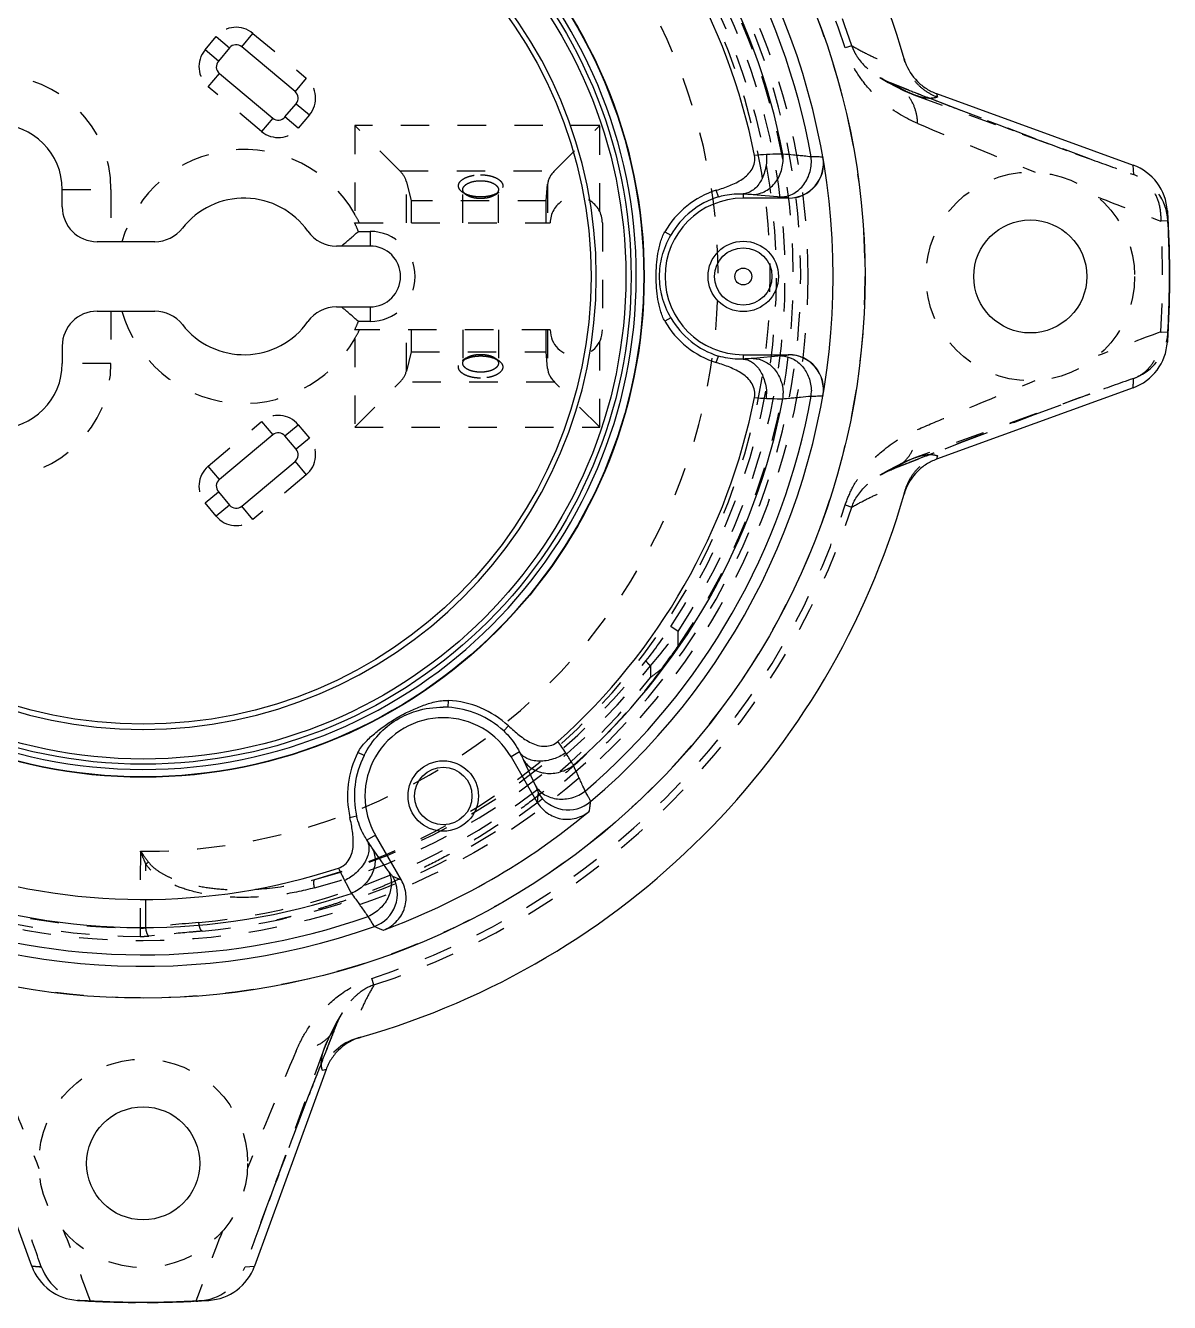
# Model space of a CAD drawing. Header units: millimetres. Extents: x 97 to 1722, y -6063 to 1553.
# Drawn here: x 584.8 to 650.6, y 18.3 to 91.7 of the extents above; entities that cross this region are included whole.
import ezdxf

# ---------------------------------------------------------------- set-up
doc = ezdxf.new("R2010")
doc.units = ezdxf.units.MM
doc.header["$LTSCALE"] = 16.335
doc.linetypes.add('HIDDEN', pattern=[0.2, 0.1, -0.1])
doc.layers.get('0').update_dxf_attribs({"linetype": 'CONTINUOUS'})
doc.layers.add('DEFAULT_2', color=8, linetype='HIDDEN')

msp = doc.modelspace()

# ---------------------------------------------------------------- linework, layer by layer
at = {"color": 7, "linetype": 'Continuous'}
for p, q in [((596.575, 90.456), (595.932, 89.69)), ((600.344, 87.946), (597.28, 90.518)), ((635.359, 89.811), (635.357, 89.818)), ((595.994, 88.985), (599.058, 86.414)), ((637.216, 87.823), (648.523, 83.707)), ((599.763, 86.476), (600.405, 87.242)), ((630.688, 84.152), (630.694, 84.147)), ((586.961, 81.307), (586.961, 82.307)), ((624.68, 81.882), (624.561, 82.261)), ((626.111, 82.059), (626.111, 81.807)), ((628.727, 81.807), (626.111, 81.807)), ((626.686, 82.022), (628.306, 81.88)), ((628.721, 81.811), (628.727, 81.807)), ((592.288, 79.307), (588.961, 79.307)), ((621.603, 79.881), (621.948, 79.684)), ((604.661, 79.057), (602.72, 79.057)), ((650.609, 77.744), (650.609, 76.872)), ((588.961, 75.307), (592.288, 75.307)), ((602.72, 75.557), (604.661, 75.557)), ((621.948, 74.93), (621.603, 74.733)), ((586.961, 73.307), (586.961, 72.307)), ((624.561, 72.353), (624.68, 72.732)), ((626.111, 72.807), (628.727, 72.807)), ((626.111, 72.807), (626.111, 72.555)), ((628.306, 72.734), (626.686, 72.592)), ((628.727, 72.807), (628.721, 72.803)), ((648.522, 70.906), (637.216, 66.791)), ((630.694, 70.466), (630.688, 70.462)), ((599.058, 68.199), (595.994, 65.628)), ((600.405, 67.372), (599.763, 68.138)), ((597.28, 64.096), (600.344, 66.667)), ((595.932, 64.924), (596.575, 64.158)), ((635.357, 64.797), (635.358, 64.799)), ((609.147, 52.927), (609.126, 52.53)), ((612.338, 51.172), (612.608, 51.463)), ((613.246, 49.961), (612.758, 49.679)), ((604.311, 49.75), (603.957, 49.931)), ((612.758, 49.679), (614.251, 47.093)), ((613.473, 49.499), (614.162, 48.022)), ((614.311, 47.627), (614.252, 47.091)), ((603.494, 46.201), (603.882, 46.29)), ((604.964, 45.179), (604.476, 44.897)), ((606.457, 42.593), (604.964, 45.179)), ((605.697, 43.134), (604.762, 44.47)), ((606.458, 42.591), (605.965, 42.808)), ((604.116, 33.559), (604.121, 33.561)), ((585.21, 20.396), (581.095, 31.702)), ((602.127, 31.702), (598.012, 20.395)), ((592.048, 18.308), (591.176, 18.308))]:
    msp.add_line(p, q, dxfattribs=at)
for centre, radius in [((591.611, 77.307), 41.5), ((591.611, 77.307), 28.8), ((591.611, 77.307), 28.775), ((591.611, 77.307), 28.05), ((591.611, 77.307), 27.75), ((591.611, 77.307), 25.75), ((642.611, 77.307), 3.25), ((626.111, 77.307), 2.025), ((626.111, 77.307), 1.65), ((626.111, 77.307), 0.485), ((608.861, 47.429), 2.025), ((608.861, 47.429), 1.65), ((591.611, 26.307), 3.25)]:
    msp.add_circle(centre, radius, dxfattribs=at)
for centre, radius, start, end in [((591.611, 77.307), 45.5, 15.95919, 74.04081), ((591.611, 77.307), 39.672, 70.42217, 169.57783), ((591.611, 77.307), 39.672, 310.42217, 49.57783), ((591.611, 77.307), 39.011, 10.15074, 49.35791), ((591.611, 77.307), 28.35, 90, 89.94916), ((591.611, 77.307), 37.443, 10.83388, 48.65201), ((591.611, 77.307), 35.826, 11.20805, 48.26861), ((591.611, 77.307), 26.05, 270, 269.94467), ((596.958, 90.135), 0.5, 50, 140), ((596.315, 89.369), 0.5, 140, 230), ((638.136, 90.613), 2.89, 195.97502, 199.90011), ((600.022, 87.563), 0.5, 320, 50), ((583.211, 82.307), 3.75, 0, 180), ((599.38, 86.797), 0.5, 230, 320), ((628.006, 70.815), 13.513, 92.37556, 95.31765), ((628.712, 83.815), 2.005, 270.28474, 9.67769), ((628.729, 83.802), 1.995, 269.9283, 9.96321), ((647.496, 80.889), 3, 3.65939, 69.98498), ((626.111, 77.307), 5.191, 107.36877, 150.27675), ((597.411, 77.307), 4.5, 35.23442, 142.02013), ((626.111, 77.307), 4.5, 90, 270), ((626.111, 77.307), 4.794, 107.36878, 150.27675), ((588.961, 81.307), 2, 180, 270), ((591.599, 77.306), 59.012, 0.42456, 3.66656), ((592.288, 81.307), 2, 270, 322.02013), ((602.72, 81.057), 2, 215.23442, 270), ((604.661, 77.307), 1.75, 270, 90), ((591.599, 77.307), 59.012, 356.33352, 359.57688), ((588.961, 73.307), 2, 90, 180), ((592.288, 73.307), 2, 37.97987, 90), ((602.72, 73.557), 2, 90, 144.76558), ((626.111, 77.307), 4.794, 209.72325, 252.63129), ((597.411, 77.307), 4.5, 217.97987, 324.76558), ((626.111, 77.307), 5.191, 209.72327, 252.63122), ((647.496, 73.726), 3.001, 289.9977, 356.32978), ((628.712, 70.798), 2.005, 350.32666, 89.71529), ((628.729, 70.812), 1.995, 350.03678, 90.0717), ((583.211, 72.307), 3.75, 180, 0), ((624.484, 70.48), 2.968, 356.45093, 1.49552), ((626.093, 70.541), 2.311, 353.24222, 1.3311), ((627.715, 70.683), 2.31, 353.74391, 1.32774), ((591.611, 77.307), 39.672, 190.42217, 289.57783), ((591.611, 77.307), 35.826, 311.73138, 348.79195), ((591.611, 77.307), 37.443, 311.34799, 349.16612), ((591.611, 77.307), 39.011, 310.64209, 349.84926), ((628.048, 84.436), 14.152, 264.75133, 267.56073), ((599.38, 67.816), 0.5, 40, 130), ((600.022, 67.05), 0.5, 310, 40), ((596.315, 65.245), 0.5, 130, 220), ((591.611, 77.307), 45.5, 285.95919, 344.04081), ((638.136, 64.001), 2.891, 160.09366, 164.02493), ((596.958, 64.479), 0.5, 220, 310), ((608.861, 47.429), 5.505, 47.11093, 87.02533), ((608.832, 46.884), 5.654, 87.01555, 89.70298), ((608.861, 47.429), 5.108, 47.11093, 87.0254), ((608.861, 47.429), 4.5, 30, 210), ((604.097, 42.396), 13.996, 32.47167, 35.73441), ((608.861, 47.429), 5.505, 152.97467, 192.88906), ((608.861, 47.429), 5.108, 152.97471, 192.88914), ((616.042, 48.637), 2.005, 210.27112, 310.16388), ((591.611, 77.307), 40.044, 290.16769, 309.83227), ((591.611, 77.307), 35.826, 251.20805, 288.26861), ((615.884, 49.175), 14.31, 204.30113, 207.49247), ((604.224, 41.814), 2.005, 289.83854, 29.72666), ((591.611, 77.307), 37.443, 250.83388, 288.65201), ((591.611, 77.307), 39.011, 250.15074, 289.35791), ((604.917, 30.782), 2.891, 105.97507, 109.90634), ((588.029, 21.422), 3, 199.99315, 266.3377), ((595.193, 21.422), 3, 273.64792, 339.98542), ((591.611, 77.319), 59.012, 266.33354, 269.57689), ((591.611, 77.319), 59.012, 270.42441, 273.66598)]:
    msp.add_arc(centre, radius, start, end, dxfattribs=at)
for points, knots in [([(635.418, 89.629), (635.567, 89.218), (635.932, 88.638), (636.62, 88.093), (637.013, 87.897), (637.216, 87.823)], [0, 0, 0, 0, 0.500375, 0.75343, 1, 1, 1, 1]), ([(624.561, 82.261), (624.821, 82.342), (625.334, 82.517), (625.952, 82.811), (626.378, 83.152), (626.634, 83.473), (626.782, 83.86), (626.78, 84.138), (626.754, 84.27)], [0, 0, 0, 0, 0.250397, 0.500461, 0.625582, 0.750565, 0.875345, 1, 1, 1, 1]), ([(627.446, 84.317), (627.463, 84.055), (627.435, 83.648), (627.286, 83.132), (627.118, 82.77), (626.899, 82.468), (626.649, 82.241), (626.382, 82.102), (626.198, 82.064), (626.111, 82.059)], [0, 0, 0, 0, 0.274571, 0.419136, 0.55952, 0.689667, 0.806502, 0.908996, 1, 1, 1, 1]), ([(626.685, 82.022), (626.808, 82.026), (627.056, 82.065), (627.53, 82.264), (628.034, 82.729), (628.383, 83.492), (628.42, 84.064), (628.387, 84.345)], [0, 0, 0, 0, 0.114802, 0.232193, 0.476697, 0.735602, 1, 1, 1, 1]), ([(628.387, 84.345), (628.32, 84.344), (628.006, 84.338), (627.692, 84.327), (627.446, 84.317)], [0, 0, 0, 0, 0.214656, 1, 1, 1, 1]), ([(628.307, 81.88), (628.429, 81.884), (628.675, 81.922), (629.147, 82.119), (629.65, 82.578), (630.001, 83.334), (630.042, 83.903), (630.012, 84.182)], [0, 0, 0, 0, 0.11489, 0.232331, 0.476809, 0.735588, 1, 1, 1, 1]), ([(630.012, 84.182), (629.876, 84.196), (629.64, 84.224), (629.301, 84.256), (628.894, 84.287), (628.59, 84.324), (628.387, 84.345)], [0, 0, 0, 0, 0.250367, 0.437703, 0.624623, 1, 1, 1, 1]), ([(630.688, 84.152), (630.679, 84.156), (630.655, 84.162), (630.585, 84.172), (630.456, 84.179), (630.255, 84.183), (630.1, 84.183), (630.012, 84.182)], [0, 0, 0, 0, 0.042646, 0.108975, 0.313325, 0.611658, 1, 1, 1, 1]), ([(624.68, 81.882), (624.802, 81.92), (625.269, 82.043), (625.757, 82.082), (626.111, 82.059)], [0, 0, 0, 0, 0.265116, 1, 1, 1, 1]), ([(626.111, 82.059), (626.165, 82.056), (626.357, 82.046), (626.549, 82.034), (626.686, 82.022)], [0, 0, 0, 0, 0.283114, 1, 1, 1, 1]), ([(628.306, 81.88), (628.36, 81.875), (628.455, 81.866), (628.579, 81.85), (628.663, 81.833), (628.708, 81.82), (628.721, 81.811)], [0, 0, 0, 0, 0.382522, 0.678575, 0.884582, 1, 1, 1, 1]), ([(621.603, 74.733), (621.494, 74.924), (621.334, 75.34), (621.152, 76.203), (621.075, 77.307), (621.152, 78.411), (621.334, 79.274), (621.494, 79.689), (621.603, 79.881)], [0, 0, 0, 0, 0.124921, 0.24999, 0.5, 0.75001, 0.875078, 1, 1, 1, 1]), ([(621.948, 74.93), (621.731, 75.31), (621.409, 76.086), (621.248, 77.307), (621.409, 78.528), (621.731, 79.304), (621.948, 79.684)], [0, 0, 0, 0, 0.264154, 0.500012, 0.735876, 1, 1, 1, 1]), ([(626.111, 72.555), (626.001, 72.548), (625.518, 72.539), (625.034, 72.621), (624.68, 72.732)], [0, 0, 0, 0, 0.229747, 1, 1, 1, 1]), ([(628.721, 72.803), (628.708, 72.793), (628.663, 72.781), (628.579, 72.764), (628.455, 72.748), (628.36, 72.739), (628.306, 72.734)], [0, 0, 0, 0, 0.115414, 0.321389, 0.617472, 1, 1, 1, 1]), ([(628.306, 72.734), (628.529, 72.727), (628.988, 72.605), (629.549, 72.149), (629.924, 71.497), (630.019, 70.992), (630.025, 70.737)], [0, 0, 0, 0, 0.231982, 0.476107, 0.734075, 1, 1, 1, 1]), ([(626.754, 70.343), (626.78, 70.476), (626.782, 70.754), (626.634, 71.14), (626.378, 71.462), (625.952, 71.802), (625.334, 72.097), (624.821, 72.272), (624.561, 72.353)], [0, 0, 0, 0, 0.124657, 0.249439, 0.374425, 0.499549, 0.749607, 1, 1, 1, 1]), ([(626.686, 72.592), (626.645, 72.588), (626.453, 72.573), (626.261, 72.562), (626.111, 72.555)], [0, 0, 0, 0, 0.215515, 1, 1, 1, 1]), ([(626.111, 72.555), (626.19, 72.551), (626.357, 72.518), (626.6, 72.403), (626.833, 72.213), (627.044, 71.957), (627.217, 71.644), (627.389, 71.18), (627.444, 70.805), (627.451, 70.558)], [0, 0, 0, 0, 0.090988, 0.192332, 0.306593, 0.433547, 0.571405, 0.715568, 1, 1, 1, 1]), ([(626.686, 72.592), (626.908, 72.585), (627.367, 72.463), (627.927, 72.007), (628.302, 71.355), (628.397, 70.85), (628.403, 70.594)], [0, 0, 0, 0, 0.231884, 0.475978, 0.733989, 1, 1, 1, 1]), ([(627.446, 70.297), (627.535, 70.293), (627.849, 70.281), (628.162, 70.272), (628.387, 70.269)], [0, 0, 0, 0, 0.283915, 1, 1, 1, 1]), ([(628.387, 70.269), (628.523, 70.283), (628.759, 70.31), (629.098, 70.343), (629.505, 70.374), (629.809, 70.411), (630.012, 70.432)], [0, 0, 0, 0, 0.250437, 0.43771, 0.624643, 1, 1, 1, 1]), ([(630.012, 70.431), (630.1, 70.431), (630.255, 70.43), (630.456, 70.435), (630.585, 70.442), (630.655, 70.452), (630.679, 70.458), (630.688, 70.461)], [0, 0, 0, 0, 0.388333, 0.686674, 0.891011, 0.957333, 1, 1, 1, 1]), ([(637.216, 66.791), (637.014, 66.717), (636.62, 66.521), (635.932, 65.976), (635.567, 65.396), (635.418, 64.985)], [0, 0, 0, 0, 0.246568, 0.499622, 1, 1, 1, 1]), ([(603.957, 49.931), (604.073, 50.159), (604.398, 50.569), (604.972, 51.085), (605.59, 51.55), (606.242, 51.965), (606.928, 52.322), (607.639, 52.625), (608.373, 52.864), (608.89, 52.94), (609.147, 52.927)], [0, 0, 0, 0, 0.124774, 0.249826, 0.374914, 0.5, 0.625086, 0.750174, 0.875226, 1, 1, 1, 1]), ([(604.311, 49.75), (604.537, 50.193), (605.077, 50.98), (606.127, 51.851), (607.398, 52.413), (608.337, 52.541), (608.861, 52.538)], [0, 0, 0, 0, 0.265622, 0.502394, 0.720219, 1, 1, 1, 1]), ([(612.608, 51.463), (612.808, 51.277), (613.217, 50.916), (613.785, 50.527), (614.297, 50.329), (614.706, 50.269), (615.117, 50.337), (615.357, 50.48), (615.458, 50.571)], [0, 0, 0, 0, 0.2504, 0.500463, 0.625588, 0.750571, 0.87535, 1, 1, 1, 1]), ([(612.338, 51.172), (612.436, 51.08), (612.791, 50.718), (613.083, 50.294), (613.246, 49.961)], [0, 0, 0, 0, 0.266499, 1, 1, 1, 1]), ([(613.246, 49.961), (613.268, 49.918), (613.345, 49.765), (613.421, 49.611), (613.473, 49.499)], [0, 0, 0, 0, 0.280876, 1, 1, 1, 1]), ([(615.905, 49.911), (615.686, 49.763), (615.318, 49.58), (614.791, 49.451), (614.387, 49.418), (614.01, 49.461), (613.682, 49.571), (613.423, 49.74), (613.295, 49.885), (613.246, 49.961)], [0, 0, 0, 0, 0.271756, 0.415443, 0.555479, 0.685909, 0.80363, 0.907462, 1, 1, 1, 1]), ([(613.473, 49.499), (613.538, 49.395), (613.697, 49.199), (614.108, 48.888), (614.767, 48.684), (615.605, 48.769), (616.121, 49.026), (616.347, 49.198)], [0, 0, 0, 0, 0.114736, 0.232089, 0.476619, 0.735619, 1, 1, 1, 1]), ([(616.347, 49.198), (616.316, 49.25), (616.171, 49.489), (616.023, 49.726), (615.905, 49.911)], [0, 0, 0, 0, 0.217159, 1, 1, 1, 1]), ([(617.02, 47.705), (616.964, 47.83), (616.87, 48.049), (616.728, 48.359), (616.551, 48.728), (616.431, 49.011), (616.347, 49.198)], [0, 0, 0, 0, 0.25039, 0.437715, 0.6246, 1, 1, 1, 1]), ([(614.162, 48.022), (614.185, 47.973), (614.224, 47.886), (614.273, 47.77), (614.301, 47.688), (614.312, 47.643), (614.311, 47.627)], [0, 0, 0, 0, 0.382131, 0.678176, 0.884349, 1, 1, 1, 1]), ([(614.163, 48.021), (614.227, 47.917), (614.385, 47.722), (614.793, 47.411), (615.446, 47.207), (616.28, 47.285), (616.794, 47.537), (617.02, 47.705)], [0, 0, 0, 0, 0.114829, 0.232235, 0.476733, 0.735601, 1, 1, 1, 1]), ([(614.251, 47.093), (614.395, 46.844), (614.797, 46.401), (615.62, 46.06), (616.51, 46.095), (617.04, 46.371), (617.261, 46.556)], [0, 0, 0, 0, 0.250029, 0.500003, 0.749975, 1, 1, 1, 1]), ([(617.335, 47.105), (617.334, 47.115), (617.326, 47.139), (617.3, 47.204), (617.241, 47.319), (617.144, 47.496), (617.065, 47.63), (617.02, 47.705)], [0, 0, 0, 0, 0.042722, 0.109085, 0.313464, 0.61178, 1, 1, 1, 1]), ([(617.26, 46.555), (617.267, 46.602), (617.281, 46.682), (617.295, 46.796), (617.307, 46.934), (617.326, 47.036), (617.335, 47.105)], [0, 0, 0, 0, 0.254113, 0.439621, 0.620993, 1, 1, 1, 1]), ([(604.476, 44.897), (604.412, 44.993), (604.15, 45.426), (603.969, 45.908), (603.882, 46.29)], [0, 0, 0, 0, 0.227211, 1, 1, 1, 1]), ([(602.842, 43.286), (602.971, 43.329), (603.215, 43.465), (603.479, 43.787), (603.632, 44.172), (603.716, 44.714), (603.663, 45.4), (603.555, 45.935), (603.494, 46.201)], [0, 0, 0, 0, 0.124652, 0.249432, 0.374419, 0.499546, 0.749604, 1, 1, 1, 1]), ([(604.476, 44.897), (604.517, 44.817), (604.579, 44.633), (604.596, 44.325), (604.527, 43.986), (604.375, 43.637), (604.144, 43.304), (603.77, 42.913), (603.427, 42.685), (603.19, 42.569)], [0, 0, 0, 0, 0.092538, 0.196371, 0.314092, 0.444522, 0.584557, 0.728245, 1, 1, 1, 1]), ([(604.762, 44.47), (604.74, 44.5), (604.643, 44.642), (604.549, 44.785), (604.476, 44.897)], [0, 0, 0, 0, 0.218, 1, 1, 1, 1]), ([(604.762, 44.47), (604.82, 44.361), (604.91, 44.126), (604.974, 43.614), (604.821, 42.942), (604.329, 42.258), (603.848, 41.94), (603.586, 41.83)], [0, 0, 0, 0, 0.114738, 0.232092, 0.476621, 0.73562, 1, 1, 1, 1]), ([(605.697, 43.134), (605.755, 43.026), (605.845, 42.792), (605.91, 42.284), (605.761, 41.615), (605.277, 40.932), (604.801, 40.613), (604.542, 40.501)], [0, 0, 0, 0, 0.114828, 0.232233, 0.476728, 0.735597, 1, 1, 1, 1]), ([(605.417, 39.718), (605.687, 39.817), (606.192, 40.138), (606.668, 40.891), (606.783, 41.775), (606.601, 42.344), (606.457, 42.593)], [0, 0, 0, 0, 0.250025, 0.499997, 0.749971, 1, 1, 1, 1]), ([(605.965, 42.808), (605.95, 42.815), (605.917, 42.848), (605.86, 42.913), (605.784, 43.012), (605.728, 43.09), (605.697, 43.134)], [0, 0, 0, 0, 0.115653, 0.321823, 0.617871, 1, 1, 1, 1]), ([(603.19, 42.569), (603.226, 42.5), (603.356, 42.252), (603.488, 42.006), (603.586, 41.83)], [0, 0, 0, 0, 0.281665, 1, 1, 1, 1]), ([(603.586, 41.83), (603.666, 41.719), (603.809, 41.528), (604.007, 41.25), (604.238, 40.912), (604.423, 40.667), (604.542, 40.501)], [0, 0, 0, 0, 0.250464, 0.437723, 0.624621, 1, 1, 1, 1]), ([(604.542, 40.501), (604.585, 40.424), (604.662, 40.289), (604.766, 40.117), (604.836, 40.009), (604.88, 39.953), (604.897, 39.934), (604.905, 39.929)], [0, 0, 0, 0, 0.388217, 0.686532, 0.890912, 0.957276, 1, 1, 1, 1]), ([(604.905, 39.929), (604.948, 39.911), (605.024, 39.883), (605.13, 39.838), (605.255, 39.78), (605.353, 39.745), (605.418, 39.718)], [0, 0, 0, 0, 0.254285, 0.439701, 0.621125, 1, 1, 1, 1]), ([(603.933, 33.499), (603.522, 33.351), (602.942, 32.986), (602.397, 32.298), (602.201, 31.904), (602.127, 31.702)], [0, 0, 0, 0, 0.500378, 0.753432, 1, 1, 1, 1])]:
    msp.add_open_spline(points, degree=3, knots=knots, dxfattribs=at)
at = {"layer": 'DEFAULT_2', "color": 8, "linetype": 'HIDDEN'}
for p, q in [((595.166, 90.333), (595.809, 91.099)), ((595.809, 91.099), (596.575, 90.456)), ((597.28, 90.518), (597.922, 91.284)), ((597.922, 91.284), (600.987, 88.712)), ((595.932, 89.69), (595.166, 90.333)), ((632.35, 90.572), (631.973, 90.449)), ((635.357, 89.817), (635.398, 89.673)), ((635.399, 89.669), (635.411, 89.628)), ((595.351, 88.219), (595.994, 88.985)), ((598.415, 85.648), (595.351, 88.219)), ((600.987, 88.712), (600.344, 87.946)), ((633.963, 88.742), (633.965, 88.742)), ((634.182, 88.621), (634.035, 88.701)), ((634.678, 88.395), (634.611, 88.42)), ((634.611, 88.42), (634.678, 88.394)), ((634.67, 88.385), (634.611, 88.42)), ((638.631, 86.858), (634.678, 88.395)), ((636.009, 87.719), (646.036, 84.069)), ((637.216, 87.823), (637.276, 87.616)), ((600.405, 87.242), (601.171, 86.599)), ((599.058, 86.414), (598.415, 85.648)), ((600.529, 85.833), (599.763, 86.476)), ((601.171, 86.599), (600.529, 85.833)), ((617.858, 85.98), (603.771, 85.98)), ((603.771, 85.98), (603.771, 80.891)), ((606.369, 83.382), (603.771, 85.98)), ((615.26, 83.382), (617.858, 85.98)), ((617.858, 81.042), (617.858, 85.98)), ((606.369, 83.382), (615.26, 83.382)), ((648.357, 83.236), (648.555, 83.166)), ((648.555, 83.166), (648.522, 83.708)), ((586.961, 82.307), (589.761, 82.307)), ((589.761, 82.307), (589.761, 79.307)), ((606.742, 80.382), (606.742, 82.757)), ((606.742, 82.757), (607.011, 81.65)), ((609.986, 80.382), (609.986, 82.299)), ((612.036, 80.382), (612.036, 82.299)), ((614.775, 81.65), (614.862, 82.606)), ((614.862, 82.606), (614.862, 80.382)), ((614.775, 81.65), (607.011, 81.65)), ((607.011, 81.65), (607.011, 80.382)), ((610.174, 82.003), (609.97, 82.148)), ((611.848, 82.003), (612.052, 82.148)), ((614.775, 80.382), (614.775, 81.65)), ((650.49, 81.081), (650.498, 80.95)), ((650.498, 80.95), (650.5, 80.928)), ((650.5, 80.928), (650.515, 80.676)), ((603.768, 80.382), (615.011, 80.382)), ((618.011, 80.382), (618.011, 74.232)), ((650.525, 80.509), (650.123, 80.488)), ((650.515, 80.676), (650.525, 80.509)), ((603.981, 79.896), (604.661, 79.896)), ((604.661, 79.896), (604.661, 79.057)), ((650.598, 78.546), (650.606, 78.051)), ((650.601, 78.424), (650.603, 78.301)), ((650.606, 78.051), (650.609, 77.748)), ((650.609, 76.872), (650.606, 76.567)), ((650.603, 76.313), (650.601, 76.19)), ((589.761, 75.307), (589.761, 72.307)), ((604.661, 75.557), (604.661, 74.718)), ((615.011, 74.232), (603.768, 74.232)), ((604.661, 74.718), (603.981, 74.718)), ((606.742, 71.857), (606.742, 74.232)), ((607.011, 74.232), (607.011, 72.964)), ((609.986, 74.232), (609.986, 72.314)), ((612.036, 74.232), (612.036, 72.314)), ((614.775, 72.964), (614.775, 74.232)), ((614.862, 74.232), (614.862, 72.007)), ((603.771, 73.723), (603.771, 68.634)), ((617.858, 68.634), (617.858, 73.572)), ((650.123, 74.125), (650.525, 74.105)), ((650.498, 73.664), (650.49, 73.534)), ((650.517, 73.97), (650.498, 73.664)), ((650.525, 74.105), (650.517, 73.97)), ((607.011, 72.964), (606.742, 71.857)), ((607.011, 72.964), (614.775, 72.964)), ((614.862, 72.007), (614.775, 72.964)), ((589.761, 72.307), (586.961, 72.307)), ((610.174, 72.61), (609.97, 72.466)), ((611.848, 72.61), (612.052, 72.466)), ((603.771, 68.634), (606.369, 71.232)), ((615.26, 71.232), (606.369, 71.232)), ((617.858, 68.634), (615.26, 71.232)), ((648.555, 71.447), (648.355, 71.377)), ((646.032, 70.543), (636.004, 66.893)), ((595.351, 66.394), (598.415, 68.965)), ((598.415, 68.965), (599.058, 68.199)), ((599.763, 68.138), (600.529, 68.781)), ((600.529, 68.781), (601.171, 68.015)), ((603.771, 68.634), (617.858, 68.634)), ((601.171, 68.015), (600.405, 67.372)), ((637.276, 66.998), (637.216, 66.791)), ((595.994, 65.628), (595.351, 66.394)), ((600.344, 66.667), (600.987, 65.901)), ((634.611, 66.194), (634.724, 66.259)), ((634.678, 66.22), (634.611, 66.194)), ((634.611, 66.194), (634.678, 66.219)), ((634.618, 66.195), (634.678, 66.219)), ((600.987, 65.901), (597.922, 63.33)), ((633.967, 65.873), (633.967, 65.874)), ((595.166, 64.281), (595.932, 64.924)), ((635.359, 64.804), (635.358, 64.797)), ((635.376, 64.862), (635.363, 64.816)), ((635.412, 64.989), (635.378, 64.869)), ((595.809, 63.515), (595.166, 64.281)), ((596.575, 64.158), (595.809, 63.515)), ((597.922, 63.33), (597.28, 64.096)), ((631.973, 64.165), (632.35, 64.042)), ((622.358, 56.899), (621.942, 57.175)), ((622.358, 56.048), (622.358, 56.899)), ((620.774, 54.918), (620.774, 54.252)), ((591.448, 44.249), (591.446, 39.356)), ((591.448, 44.249), (591.611, 44.035)), ((591.765, 39.857), (591.765, 43.518)), ((592.27, 39.41), (591.928, 39.378)), ((604.876, 36.568), (604.753, 36.945)), ((603.046, 34.953), (603.042, 34.947)), ((600.983, 29.824), (602.699, 34.24)), ((602.689, 34.246), (602.724, 34.307)), ((602.724, 34.307), (602.698, 34.24)), ((602.724, 34.307), (602.699, 34.24)), ((604.062, 33.544), (603.932, 33.507)), ((604.126, 33.562), (604.065, 33.544)), ((602.023, 32.909), (598.373, 22.882)), ((601.764, 31.843), (601.737, 31.776)), ((602.127, 31.702), (601.92, 31.642)), ((597.47, 20.363), (598.012, 20.396)), ((587.968, 18.42), (587.837, 18.428)), ((588.251, 18.402), (587.968, 18.42)), ((588.405, 18.393), (588.251, 18.402)), ((588.414, 18.393), (588.405, 18.393)), ((594.953, 18.401), (594.808, 18.393)), ((595.204, 18.416), (594.953, 18.401)), ((595.254, 18.42), (595.204, 18.416)), ((595.385, 18.428), (595.254, 18.42)), ((591.176, 18.308), (590.868, 18.312)), ((592.358, 18.312), (592.051, 18.309)), ((592.795, 18.319), (592.358, 18.312))]:
    msp.add_line(p, q, dxfattribs=at)
for points in [[(633.965, 88.742), (634.436, 88.469), (635.327, 88.004), (636.004, 87.72)], [(634.477, 88.479), (634.331, 88.546), (634.182, 88.621)], [(634.678, 88.395), (634.621, 88.418), (634.477, 88.479)], [(646.016, 84.076), (642.852, 85.247), (638.631, 86.858)], [(650.498, 80.95), (650.512, 80.721), (650.54, 80.209), (650.56, 79.752), (650.576, 79.331), (650.589, 78.929), (650.598, 78.546)], [(650.606, 76.567), (650.598, 76.079), (650.589, 75.7), (650.577, 75.299), (650.561, 74.88), (650.541, 74.425), (650.513, 73.916), (650.498, 73.664)], [(634.678, 66.219), (638.621, 67.752), (642.846, 69.364), (646.016, 70.538)], [(636.004, 66.893), (635.325, 66.609), (634.433, 66.143), (633.965, 65.872)], [(634.026, 65.908), (634.166, 65.985), (634.314, 66.06), (634.465, 66.13), (634.618, 66.195)], [(603.046, 34.953), (602.773, 34.482), (602.308, 33.59), (602.025, 32.914)], [(602.699, 34.24), (602.821, 34.526), (603.042, 34.947)], [(598.379, 22.897), (599.246, 25.249), (600.983, 29.824)], [(590.868, 18.312), (590.438, 18.319), (590.086, 18.327), (589.701, 18.338), (589.274, 18.353), (588.79, 18.374), (588.244, 18.403), (587.968, 18.42)], [(595.254, 18.42), (595, 18.404), (594.452, 18.375), (593.966, 18.354), (593.536, 18.338), (593.15, 18.327), (592.795, 18.319)]]:
    msp.add_lwpolyline(points, dxfattribs=at)
for centre, radius in [((591.611, 77.307), 41.491), ((591.611, 77.307), 38.202), ((642.611, 77.307), 6), ((591.611, 26.307), 6)]:
    msp.add_circle(centre, radius, dxfattribs=at)
for centre, radius, start, end in [((591.611, 77.307), 42.448, 18.03567, 71.96434), ((591.611, 77.307), 42.844, 18.03566, 71.96434), ((591.611, 77.307), 37.951, 90.2486, 269.75145), ((591.611, 77.307), 37.476, 90.24862, 269.75138), ((591.611, 77.307), 37.8, 275.17115, 84.82885), ((591.611, 77.307), 36.054, 285.89308, 74.10692), ((591.611, 77.307), 33.058, 269.71816, 90.28184), ((591.611, 77.307), 37.381, 325.33913, 34.66087), ((591.611, 77.307), 36.904, 326.42601, 33.57399), ((591.611, 77.307), 36.405, 326.42603, 33.57399), ((596.958, 90.135), 1.5, 50, 140), ((596.315, 89.369), 1.5, 140, 230), ((591.611, 77.307), 45.5, 15.70792, 15.95919), ((583.211, 82.307), 6.55, 0, 180), ((600.022, 87.563), 1.5, 320, 50), ((636.506, 93.046), 4.999, 239.44372, 242.53764), ((636.621, 93.261), 5.242, 242.50728, 242.99844), ((636.52, 93.06), 5.017, 242.98691, 246.99845), ((636.602, 93.253), 5.227, 246.995, 247.6145), ((812.712, 502.294), 452.099, 247.01074, 247.93749), ((599.38, 86.797), 1.5, 230, 320), ((597.411, 77.307), 7.3, 29.40247, 164.09923), ((737.481, 335.269), 267.326, 249.99676, 250.52526), ((647.529, 80.347), 3, 3.09202, 70.0021), ((611.543, 82.455), 0.544, 310.82586, 315.81518), ((616.511, 80.382), 1.5, 0, 180.00009), ((730.031, 295.845), 229.704, 248.6806, 249.6427), ((585.432, 70.541), 21.058, 27.86152, 29.43931), ((597.411, 77.307), 7.062, 21.50869, 25.81395), ((591.611, 77.307), 58.598, 356.88757, 3.11236), ((591.242, 77.307), 59.369, 1.07803, 3.09185), ((558.957, 130.797), 67.956, 310.41461, 311.49398), ((604.661, 77.307), 2.589, 270, 90), ((591.243, 77.307), 59.368, 359.04083, 0.95912), ((591.242, 77.307), 59.369, 356.90816, 358.92173), ((597.411, 77.307), 7.3, 195.90076, 330.59753), ((557.113, 21.692), 70.77, 48.52751, 49.56395), ((597.411, 77.307), 7.062, 334.18601, 338.49131), ((585.439, 84.069), 21.05, 330.56089, 332.13918), ((616.511, 74.232), 1.5, 180.00007, 0), ((732.195, -146.919), 235.789, 110.36953, 111.30682), ((647.528, 74.267), 3.001, 290.01146, 345.65412), ((647.521, 74.267), 3.008, 345.68646, 346.03113), ((647.512, 74.27), 3.018, 346.03217, 355.13518), ((647.564, 74.265), 2.965, 355.14711, 356.90627), ((583.211, 72.307), 6.55, 180, 0), ((610.479, 72.159), 0.544, 130.82586, 135.81518), ((734.98, -173.685), 259.921, 109.46753, 110.01163), ((599.38, 67.816), 1.5, 40, 130), ((600.022, 67.05), 1.5, 310, 40), ((596.315, 65.245), 1.5, 130, 220), ((636.545, 61.498), 5.079, 112.38415, 120.51329), ((591.611, 77.307), 45.5, 344.04081, 344.29248), ((591.611, 77.307), 42.448, 288.03566, 341.96434), ((591.611, 77.307), 42.844, 288.03566, 341.96434), ((596.958, 64.479), 1.5, 220, 310), ((596.13, 74.279), 30.965, 322.01437, 326.46969), ((596.431, 76.017), 32.214, 319.08406, 323.59591), ((586.737, 80.679), 43.308, 323.21947, 325.33655), ((592.25, 77.313), 35.891, 284.90956, 322.00946), ((592.091, 77.314), 36.391, 284.92335, 322.01742), ((591.453, 77.307), 37.3, 275.17114, 321.82221), ((541.956, 6.185), 62.436, 36.84263, 37.31706), ((593.365, 41.278), 2.753, 121.60147, 125.53497), ((608.951, -118.108), 158.897, 95.10418, 96.20908), ((591.467, 44.137), 4.78, 269.7541, 271.72766), ((591.456, 44.366), 5.01, 271.76869, 275.39774), ((604.743, 30.614), 3.005, 105.72136, 159.98344), ((591.611, 77.307), 45.5, 285.70752, 285.95919), ((1018.908, -144.751), 454.599, 157.01335, 157.93506), ((342.39, -65.425), 258.039, 19.41827, 20.01251), ((847.981, -67.987), 265.634, 159.99601, 160.57325), ((369.886, -62.315), 233.11, 20.25434, 21.31001), ((806.586, -59.754), 225.89, 158.67306, 159.76242), ((588.577, 21.397), 3.009, 200.10824, 266.89835), ((594.645, 21.397), 3.009, 273.10141, 339.89201), ((591.609, 77.65), 59.343, 266.91372, 267.0753), ((591.611, 77.307), 59, 267.05634, 272.94357), ((591.613, 77.65), 59.343, 272.9247, 273.08628)]:
    msp.add_arc(centre, radius, start, end, dxfattribs=at)
for centre, start_param, end_param in [((603.771, 82.516), 0.139626, 0.523599), ((617.858, 82.516), 2.617994, 3.089233), ((617.858, 72.098), -3.089233, -2.617994), ((603.771, 72.098), -0.523599, -0.139626)]:
    msp.add_ellipse(centre, major_axis=(3, 0), ratio=0.57735, start_param=start_param, end_param=end_param, dxfattribs=at)
for points, knots in [([(636.141, 86.102), (635.458, 86.39), (634.325, 87.065), (633.107, 88.293), (632.382, 89.408), (632.081, 90.118), (631.973, 90.449)], [0, 0, 0, 0, 0.35926, 0.62846, 0.831403, 1, 1, 1, 1]), ([(632.35, 90.572), (632.377, 90.487), (632.44, 90.329), (632.577, 90.061), (632.985, 89.445), (633.51, 89.01), (633.963, 88.742)], [0, 0, 0, 0, 0.10818, 0.204326, 0.363556, 1, 1, 1, 1]), ([(632.35, 90.572), (632.628, 90.419), (633.162, 90.124), (633.837, 89.805), (634.361, 89.632), (634.728, 89.557), (635.026, 89.547), (635.252, 89.576), (635.36, 89.605), (635.413, 89.621)], [0, 0, 0, 0, 0.289548, 0.557179, 0.679149, 0.792522, 0.898367, 0.949432, 1, 1, 1, 1]), ([(637.276, 87.616), (637.054, 87.697), (636.627, 87.912), (636.082, 88.375), (635.661, 88.953), (635.477, 89.394), (635.413, 89.621)], [0, 0, 0, 0, 0.250012, 0.50003, 0.750031, 1, 1, 1, 1]), ([(635.07, 88.159), (635.039, 88.176), (634.905, 88.25), (634.773, 88.326), (634.67, 88.385)], [0, 0, 0, 0, 0.226624, 1, 1, 1, 1]), ([(636.134, 86.105), (636.125, 86.355), (636.049, 86.853), (635.751, 87.534), (635.284, 88.076), (634.884, 88.315), (634.678, 88.395)], [0, 0, 0, 0, 0.262195, 0.521559, 0.768727, 1, 1, 1, 1]), ([(634.678, 88.394), (634.792, 88.349), (635.253, 88.169), (635.715, 87.989), (636.062, 87.853)], [0, 0, 0, 0, 0.246856, 1, 1, 1, 1]), ([(636.004, 87.72), (635.936, 87.745), (635.616, 87.872), (635.309, 88.029), (635.07, 88.159)], [0, 0, 0, 0, 0.208513, 1, 1, 1, 1]), ([(637.276, 87.616), (637.237, 87.604), (637.158, 87.581), (636.985, 87.55), (636.734, 87.542), (636.387, 87.595), (636.142, 87.67), (636.009, 87.719)], [0, 0, 0, 0, 0.093863, 0.1901, 0.407806, 0.671784, 1, 1, 1, 1]), ([(636.062, 87.853), (636.146, 87.821), (636.484, 87.689), (636.822, 87.558), (637.076, 87.459)], [0, 0, 0, 0, 0.247755, 1, 1, 1, 1]), ([(637.076, 87.459), (637.767, 87.19), (640.738, 86.04), (643.719, 84.913), (646.016, 84.076)], [0, 0, 0, 0, 0.23265, 1, 1, 1, 1]), ([(609.97, 82.148), (609.91, 82.191), (609.806, 82.282), (609.735, 82.439), (609.735, 82.56), (609.769, 82.683), (609.882, 82.829), (610.088, 82.966), (610.357, 83.072), (610.672, 83.138), (610.896, 83.153), (611.011, 83.153)], [0, 0, 0, 0, 0.111607, 0.204136, 0.24786, 0.292766, 0.393586, 0.516868, 0.662909, 0.826804, 1, 1, 1, 1]), ([(611.011, 83.153), (611.126, 83.153), (611.35, 83.138), (611.665, 83.072), (611.934, 82.966), (612.14, 82.829), (612.253, 82.683), (612.287, 82.56), (612.287, 82.439), (612.216, 82.282), (612.113, 82.191), (612.052, 82.148)], [0, 0, 0, 0, 0.173197, 0.337079, 0.483113, 0.606394, 0.707221, 0.75213, 0.795855, 0.888386, 1, 1, 1, 1]), ([(650.123, 80.488), (650.137, 80.775), (650.092, 81.357), (649.785, 82.164), (649.258, 82.806), (648.792, 83.079), (648.555, 83.166)], [0, 0, 0, 0, 0.260738, 0.522065, 0.77062, 1, 1, 1, 1]), ([(609.986, 82.299), (609.986, 82.333), (610.001, 82.405), (610.064, 82.504), (610.161, 82.592), (610.343, 82.699), (610.631, 82.788), (610.88, 82.812), (611.011, 82.812)], [0, 0, 0, 0, 0.082301, 0.173136, 0.27789, 0.398466, 0.681584, 1, 1, 1, 1]), ([(611.011, 82.812), (611.142, 82.812), (611.391, 82.788), (611.679, 82.699), (611.861, 82.592), (611.958, 82.504), (612.021, 82.405), (612.036, 82.333), (612.036, 82.299)], [0, 0, 0, 0, 0.318416, 0.601534, 0.72211, 0.826864, 0.917699, 1, 1, 1, 1]), ([(612.036, 82.299), (612.036, 82.26), (612.016, 82.176), (611.964, 82.107), (611.933, 82.076)], [0, 0, 0, 0, 0.4689, 1, 1, 1, 1]), ([(610.09, 82.075), (610.08, 82.081), (610.038, 82.103), (609.998, 82.128), (609.97, 82.148)], [0, 0, 0, 0, 0.259217, 1, 1, 1, 1]), ([(610.088, 82.076), (610.078, 82.086), (610.043, 82.126), (610.015, 82.173), (610.002, 82.21)], [0, 0, 0, 0, 0.268988, 1, 1, 1, 1]), ([(610.174, 82.003), (610.166, 82.009), (610.136, 82.031), (610.108, 82.056), (610.088, 82.076)], [0, 0, 0, 0, 0.261677, 1, 1, 1, 1]), ([(610.188, 82.029), (610.179, 82.033), (610.146, 82.047), (610.114, 82.063), (610.09, 82.075)], [0, 0, 0, 0, 0.25566, 1, 1, 1, 1]), ([(610.66, 81.818), (610.568, 81.835), (610.399, 81.879), (610.24, 81.957), (610.174, 82.003)], [0, 0, 0, 0, 0.537807, 1, 1, 1, 1]), ([(610.573, 81.917), (610.538, 81.923), (610.407, 81.951), (610.279, 81.991), (610.188, 82.029)], [0, 0, 0, 0, 0.262992, 1, 1, 1, 1]), ([(611.011, 81.878), (610.974, 81.878), (610.827, 81.882), (610.681, 81.897), (610.573, 81.917)], [0, 0, 0, 0, 0.252951, 1, 1, 1, 1]), ([(611.011, 81.787), (610.981, 81.787), (610.864, 81.789), (610.747, 81.802), (610.66, 81.818)], [0, 0, 0, 0, 0.252923, 1, 1, 1, 1]), ([(611.451, 81.918), (611.416, 81.911), (611.27, 81.888), (611.122, 81.878), (611.011, 81.878)], [0, 0, 0, 0, 0.24547, 1, 1, 1, 1]), ([(611.362, 81.818), (611.333, 81.813), (611.217, 81.794), (611.1, 81.787), (611.011, 81.787)], [0, 0, 0, 0, 0.245555, 1, 1, 1, 1]), ([(611.848, 82.003), (611.782, 81.957), (611.624, 81.879), (611.454, 81.835), (611.362, 81.818)], [0, 0, 0, 0, 0.462193, 1, 1, 1, 1]), ([(611.837, 82.03), (611.808, 82.018), (611.683, 81.969), (611.552, 81.936), (611.451, 81.918)], [0, 0, 0, 0, 0.236175, 1, 1, 1, 1]), ([(611.931, 82.074), (611.923, 82.071), (611.893, 82.055), (611.861, 82.04), (611.837, 82.03)], [0, 0, 0, 0, 0.244519, 1, 1, 1, 1]), ([(612.052, 82.148), (612.043, 82.141), (612.004, 82.115), (611.963, 82.091), (611.931, 82.074)], [0, 0, 0, 0, 0.240801, 1, 1, 1, 1]), ([(648.555, 71.447), (648.792, 71.535), (649.258, 71.808), (649.785, 72.45), (650.092, 73.256), (650.137, 73.838), (650.123, 74.125)], [0, 0, 0, 0, 0.22938, 0.477935, 0.739262, 1, 1, 1, 1]), ([(610.174, 72.61), (610.24, 72.657), (610.399, 72.735), (610.568, 72.779), (610.66, 72.796)], [0, 0, 0, 0, 0.462193, 1, 1, 1, 1]), ([(610.185, 72.584), (610.214, 72.596), (610.339, 72.644), (610.47, 72.678), (610.571, 72.696)], [0, 0, 0, 0, 0.236175, 1, 1, 1, 1]), ([(610.571, 72.696), (610.607, 72.703), (610.752, 72.726), (610.9, 72.735), (611.011, 72.735)], [0, 0, 0, 0, 0.24547, 1, 1, 1, 1]), ([(610.66, 72.796), (610.689, 72.801), (610.805, 72.819), (610.922, 72.827), (611.011, 72.827)], [0, 0, 0, 0, 0.245555, 1, 1, 1, 1]), ([(611.011, 72.827), (611.041, 72.827), (611.158, 72.824), (611.275, 72.812), (611.362, 72.796)], [0, 0, 0, 0, 0.252923, 1, 1, 1, 1]), ([(611.011, 72.735), (611.048, 72.735), (611.195, 72.732), (611.341, 72.716), (611.449, 72.697)], [0, 0, 0, 0, 0.252951, 1, 1, 1, 1]), ([(611.362, 72.796), (611.454, 72.779), (611.624, 72.735), (611.782, 72.657), (611.848, 72.61)], [0, 0, 0, 0, 0.537807, 1, 1, 1, 1]), ([(611.449, 72.697), (611.484, 72.69), (611.615, 72.663), (611.743, 72.623), (611.834, 72.585)], [0, 0, 0, 0, 0.262992, 1, 1, 1, 1]), ([(611.011, 71.46), (610.896, 71.46), (610.672, 71.475), (610.357, 71.542), (610.088, 71.647), (609.882, 71.785), (609.769, 71.931), (609.735, 72.053), (609.735, 72.175), (609.806, 72.331), (609.91, 72.423), (609.97, 72.466)], [0, 0, 0, 0, 0.173197, 0.337079, 0.483113, 0.606394, 0.707221, 0.75213, 0.795855, 0.888386, 1, 1, 1, 1]), ([(609.97, 72.466), (609.979, 72.472), (610.018, 72.499), (610.059, 72.523), (610.091, 72.539)], [0, 0, 0, 0, 0.240801, 1, 1, 1, 1]), ([(609.986, 72.314), (609.986, 72.354), (610.007, 72.438), (610.058, 72.506), (610.089, 72.538)], [0, 0, 0, 0, 0.4689, 1, 1, 1, 1]), ([(611.011, 71.802), (610.88, 71.802), (610.631, 71.825), (610.343, 71.915), (610.161, 72.022), (610.064, 72.11), (610.001, 72.208), (609.986, 72.28), (609.986, 72.314)], [0, 0, 0, 0, 0.318416, 0.601534, 0.72211, 0.826864, 0.917699, 1, 1, 1, 1]), ([(610.091, 72.539), (610.099, 72.543), (610.13, 72.559), (610.161, 72.573), (610.185, 72.584)], [0, 0, 0, 0, 0.244519, 1, 1, 1, 1]), ([(612.052, 72.466), (612.113, 72.423), (612.216, 72.331), (612.287, 72.175), (612.287, 72.053), (612.253, 71.931), (612.14, 71.785), (611.934, 71.647), (611.665, 71.542), (611.35, 71.475), (611.126, 71.46), (611.011, 71.46)], [0, 0, 0, 0, 0.111607, 0.204136, 0.24786, 0.292766, 0.393586, 0.516868, 0.662909, 0.826804, 1, 1, 1, 1]), ([(612.036, 72.314), (612.036, 72.28), (612.021, 72.208), (611.958, 72.11), (611.861, 72.022), (611.679, 71.915), (611.391, 71.825), (611.142, 71.802), (611.011, 71.802)], [0, 0, 0, 0, 0.082301, 0.173136, 0.27789, 0.398466, 0.681584, 1, 1, 1, 1]), ([(611.834, 72.585), (611.843, 72.581), (611.876, 72.567), (611.908, 72.551), (611.932, 72.539)], [0, 0, 0, 0, 0.25566, 1, 1, 1, 1]), ([(611.848, 72.61), (611.856, 72.605), (611.886, 72.582), (611.914, 72.558), (611.934, 72.538)], [0, 0, 0, 0, 0.261677, 1, 1, 1, 1]), ([(611.932, 72.539), (611.943, 72.533), (611.984, 72.511), (612.024, 72.486), (612.052, 72.466)], [0, 0, 0, 0, 0.259217, 1, 1, 1, 1]), ([(611.934, 72.538), (611.944, 72.527), (611.979, 72.487), (612.007, 72.44), (612.02, 72.403)], [0, 0, 0, 0, 0.268988, 1, 1, 1, 1]), ([(636.128, 68.506), (636.7, 68.748), (638.951, 69.695), (641.209, 70.63), (642.898, 71.314)], [0, 0, 0, 0, 0.253795, 1, 1, 1, 1]), ([(648.522, 70.906), (648.526, 70.908), (648.527, 70.926), (648.527, 70.95), (648.526, 70.992), (648.529, 71.041), (648.533, 71.094), (648.538, 71.163), (648.542, 71.238), (648.547, 71.315), (648.551, 71.382), (648.554, 71.425), (648.555, 71.447)], [0, 0, 0, 0, 0.023465, 0.075925, 0.152486, 0.246415, 0.348785, 0.450014, 0.625871, 0.766276, 0.873798, 1, 1, 1, 1]), ([(646.016, 70.538), (645.215, 70.246), (642.225, 69.143), (639.251, 68), (637.076, 67.155)], [0, 0, 0, 0, 0.26776, 1, 1, 1, 1]), ([(631.973, 64.165), (632.081, 64.496), (632.382, 65.206), (633.106, 66.318), (634.319, 67.544), (635.447, 68.218), (636.128, 68.507)], [0, 0, 0, 0, 0.169003, 0.372512, 0.640703, 1, 1, 1, 1]), ([(634.678, 66.219), (634.884, 66.299), (635.284, 66.537), (635.751, 67.08), (636.049, 67.761), (636.125, 68.259), (636.134, 68.509)], [0, 0, 0, 0, 0.231273, 0.47844, 0.737805, 1, 1, 1, 1]), ([(635.096, 66.468), (635.183, 66.516), (635.478, 66.672), (635.783, 66.813), (636.004, 66.893)], [0, 0, 0, 0, 0.297022, 1, 1, 1, 1]), ([(635.413, 64.993), (635.477, 65.22), (635.661, 65.661), (636.082, 66.239), (636.627, 66.702), (637.054, 66.917), (637.276, 66.998)], [0, 0, 0, 0, 0.249969, 0.49997, 0.749988, 1, 1, 1, 1]), ([(636.01, 66.895), (636.143, 66.944), (636.388, 67.02), (636.736, 67.071), (637.027, 67.064), (637.198, 67.022), (637.276, 66.998)], [0, 0, 0, 0, 0.329225, 0.593824, 0.812073, 1, 1, 1, 1]), ([(637.076, 67.155), (636.991, 67.122), (636.652, 66.99), (636.313, 66.858), (636.059, 66.759)], [0, 0, 0, 0, 0.252262, 1, 1, 1, 1]), ([(636.059, 66.759), (635.943, 66.714), (635.482, 66.534), (635.022, 66.354), (634.678, 66.22)], [0, 0, 0, 0, 0.253156, 1, 1, 1, 1]), ([(634.724, 66.259), (634.758, 66.279), (634.881, 66.35), (635.005, 66.419), (635.096, 66.468)], [0, 0, 0, 0, 0.274132, 1, 1, 1, 1]), ([(632.35, 64.042), (632.506, 64.52), (633.019, 65.222), (633.688, 65.709), (633.966, 65.873)], [0, 0, 0, 0, 0.609024, 1, 1, 1, 1]), ([(632.35, 64.042), (632.628, 64.195), (633.162, 64.489), (633.837, 64.808), (634.361, 64.981), (634.728, 65.057), (635.026, 65.067), (635.252, 65.038), (635.36, 65.009), (635.413, 64.993)], [0, 0, 0, 0, 0.289548, 0.557179, 0.679149, 0.792522, 0.898368, 0.949432, 1, 1, 1, 1]), ([(620.774, 54.918), (620.738, 54.95), (620.673, 55.01), (620.592, 55.097), (620.546, 55.163), (620.53, 55.208), (620.536, 55.221)], [0, 0, 0, 0, 0.366772, 0.679301, 0.890443, 1, 1, 1, 1]), ([(621.424, 54.748), (620.74, 53.824), (619.29, 52.04), (617.285, 49.987), (615.583, 48.465), (614.261, 47.386), (612.895, 46.37), (611.489, 45.418), (610.046, 44.533), (608.568, 43.714), (607.31, 43.089), (606.29, 42.623), (605.519, 42.291), (604.741, 41.977), (603.959, 41.68), (603.171, 41.401), (602.379, 41.14), (601.715, 40.937), (601.184, 40.784), (600.781, 40.672), (600.395, 40.57), (599.949, 40.457), (599.75, 40.408), (599.206, 40.278), (599.303, 40.298)], [0, 0, 0, 0, 0.127924, 0.255182, 0.318578, 0.381809, 0.444875, 0.50778, 0.570525, 0.633111, 0.695538, 0.726693, 0.757807, 0.788877, 0.819901, 0.850875, 0.88179, 0.912634, 0.928021, 0.943377, 0.95869, 0.973938, 0.989053, 1, 1, 1, 1]), ([(620.774, 54.252), (620.828, 54.292), (621.046, 54.456), (621.263, 54.621), (621.424, 54.748)], [0, 0, 0, 0, 0.247694, 1, 1, 1, 1]), ([(591.765, 43.518), (591.74, 43.578), (591.635, 43.821), (591.529, 44.065), (591.448, 44.249)], [0, 0, 0, 0, 0.243137, 1, 1, 1, 1]), ([(601.463, 42.151), (600.779, 41.968), (599.44, 41.7), (597.502, 41.557), (595.787, 41.659), (594.375, 41.94), (593.303, 42.322), (592.553, 42.735), (592.067, 43.128), (591.844, 43.396), (591.765, 43.518)], [0, 0, 0, 0, 0.207059, 0.398244, 0.567215, 0.708094, 0.817981, 0.898985, 0.957269, 1, 1, 1, 1]), ([(591.923, 43.623), (592.049, 43.454), (592.368, 43.168), (592.912, 42.848), (593.49, 42.602), (594.284, 42.348), (595.307, 42.143), (596.963, 41.994), (599.047, 42.092), (600.682, 42.415), (601.484, 42.631)], [0, 0, 0, 0, 0.063389, 0.126373, 0.189108, 0.251692, 0.376539, 0.501241, 0.750407, 1, 1, 1, 1]), ([(601.463, 42.151), (601.449, 42.205), (601.43, 42.31), (601.421, 42.456), (601.433, 42.563), (601.464, 42.622), (601.484, 42.631)], [0, 0, 0, 0, 0.337409, 0.64533, 0.867881, 1, 1, 1, 1]), ([(591.448, 39.831), (591.475, 39.831), (591.581, 39.833), (591.687, 39.844), (591.765, 39.857)], [0, 0, 0, 0, 0.254151, 1, 1, 1, 1]), ([(591.928, 39.378), (591.906, 39.396), (591.867, 39.455), (591.821, 39.565), (591.786, 39.704), (591.77, 39.805), (591.765, 39.857)], [0, 0, 0, 0, 0.164396, 0.402691, 0.695603, 1, 1, 1, 1]), ([(595.018, 39.661), (594.761, 39.637), (593.844, 39.555), (592.928, 39.472), (592.27, 39.41)], [0, 0, 0, 0, 0.280904, 1, 1, 1, 1]), ([(595.018, 39.661), (594.995, 39.659), (594.955, 39.687), (594.919, 39.74), (594.875, 39.833), (594.837, 39.975), (594.82, 40.096), (594.814, 40.159)], [0, 0, 0, 0, 0.122915, 0.222449, 0.349762, 0.666114, 1, 1, 1, 1]), ([(600.406, 32.777), (600.566, 33.157), (600.968, 33.936), (601.817, 35.073), (603.054, 36.187), (604.133, 36.743), (604.753, 36.945)], [0, 0, 0, 0, 0.199737, 0.422602, 0.684166, 1, 1, 1, 1]), ([(604.876, 36.568), (604.582, 36.471), (604.108, 36.204), (603.503, 35.633), (603.197, 35.209), (603.046, 34.953)], [0, 0, 0, 0, 0.374017, 0.641452, 1, 1, 1, 1]), ([(604.876, 36.568), (604.723, 36.29), (604.428, 35.756), (604.11, 35.081), (603.936, 34.557), (603.861, 34.19), (603.851, 33.892), (603.88, 33.666), (603.909, 33.558), (603.925, 33.505)], [0, 0, 0, 0, 0.289548, 0.557179, 0.679149, 0.792522, 0.898368, 0.949432, 1, 1, 1, 1]), ([(603.042, 34.947), (603.015, 34.901), (602.897, 34.693), (602.795, 34.477), (602.724, 34.307)], [0, 0, 0, 0, 0.225398, 1, 1, 1, 1]), ([(602.699, 34.24), (602.62, 34.037), (602.384, 33.639), (601.846, 33.172), (601.163, 32.87), (600.661, 32.793), (600.408, 32.784)], [0, 0, 0, 0, 0.228618, 0.474664, 0.734867, 1, 1, 1, 1]), ([(602.025, 32.914), (602.048, 32.979), (602.17, 33.288), (602.32, 33.584), (602.445, 33.814)], [0, 0, 0, 0, 0.209933, 1, 1, 1, 1]), ([(602.698, 34.24), (602.653, 34.126), (602.473, 33.663), (602.292, 33.201), (602.156, 32.852)], [0, 0, 0, 0, 0.246841, 1, 1, 1, 1]), ([(602.445, 33.814), (602.463, 33.847), (602.542, 33.992), (602.625, 34.135), (602.689, 34.246)], [0, 0, 0, 0, 0.22513, 1, 1, 1, 1]), ([(582.81, 32.79), (583.051, 32.219), (583.999, 29.967), (584.934, 27.71), (585.618, 26.019)], [0, 0, 0, 0, 0.253794, 1, 1, 1, 1]), ([(602.156, 32.852), (602.124, 32.769), (601.993, 32.433), (601.862, 32.096), (601.764, 31.843)], [0, 0, 0, 0, 0.247762, 1, 1, 1, 1]), ([(601.92, 31.642), (601.908, 31.681), (601.885, 31.76), (601.854, 31.933), (601.846, 32.184), (601.899, 32.531), (601.974, 32.776), (602.023, 32.909)], [0, 0, 0, 0, 0.093863, 0.1901, 0.407806, 0.671784, 1, 1, 1, 1]), ([(601.737, 31.776), (601.471, 31.089), (600.329, 28.138), (599.209, 25.179), (598.379, 22.897)], [0, 0, 0, 0, 0.23276, 1, 1, 1, 1]), ([(585.21, 20.395), (585.21, 20.397), (585.208, 20.4), (585.21, 20.404), (585.216, 20.399), (585.219, 20.396), (585.227, 20.393), (585.232, 20.4), (585.236, 20.407), (585.247, 20.406), (585.257, 20.399), (585.268, 20.392), (585.28, 20.391), (585.29, 20.396), (585.301, 20.401), (585.32, 20.397), (585.341, 20.386), (585.37, 20.388), (585.398, 20.392), (585.425, 20.383), (585.453, 20.381), (585.479, 20.382), (585.503, 20.378), (585.527, 20.374), (585.549, 20.375), (585.57, 20.374), (585.59, 20.367), (585.608, 20.368), (585.626, 20.373), (585.641, 20.364), (585.658, 20.359), (585.671, 20.371), (585.686, 20.363), (585.697, 20.354), (585.709, 20.358), (585.715, 20.367), (585.729, 20.364), (585.74, 20.354), (585.749, 20.36), (585.752, 20.363)], [0, 0, 0, 0, 0.00935, 0.013831, 0.021908, 0.035266, 0.046338, 0.058236, 0.072342, 0.086973, 0.109903, 0.134284, 0.153507, 0.172121, 0.191618, 0.214224, 0.268271, 0.315128, 0.361669, 0.41331, 0.461255, 0.505237, 0.549072, 0.590986, 0.628412, 0.66476, 0.702471, 0.733516, 0.761871, 0.795655, 0.822852, 0.845353, 0.871362, 0.898959, 0.916434, 0.9331, 0.949096, 0.981281, 1, 1, 1, 1])]:
    msp.add_open_spline(points, degree=3, knots=knots, dxfattribs=at)
for points in [[(610.002, 82.21), (609.992, 82.239), (609.986, 82.269), (609.986, 82.299)], [(611.899, 82.043), (611.882, 82.029), (611.865, 82.016), (611.848, 82.003)], [(610.123, 72.571), (610.14, 72.585), (610.157, 72.598), (610.174, 72.61)], [(612.02, 72.403), (612.03, 72.375), (612.036, 72.345), (612.036, 72.314)]]:
    msp.add_open_spline(points, degree=3, dxfattribs=at)

doc.saveas('drawing.dxf')
